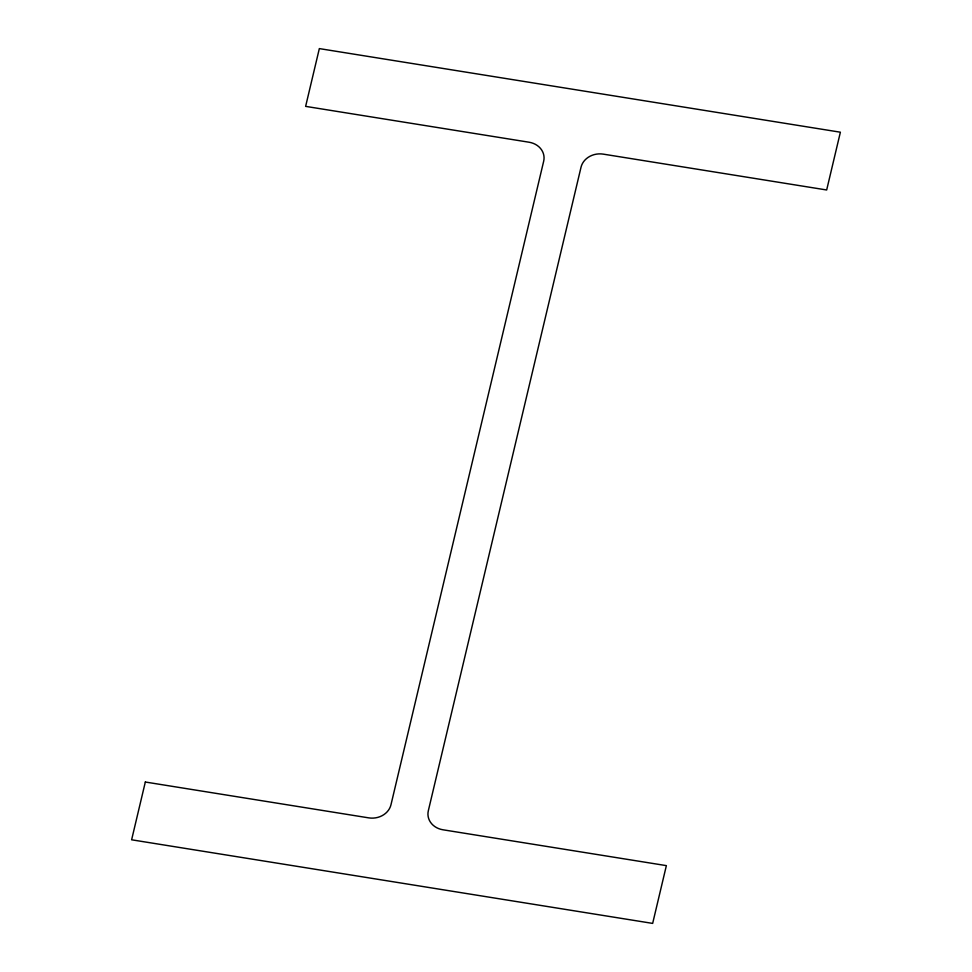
<?xml version="1.0" encoding="UTF-8"?>
<svg xmlns="http://www.w3.org/2000/svg" width="972" height="972" viewBox="0 0 972 972"><rect width="100%" height="100%" fill="white"/><g stroke="black" fill="none" stroke-linecap="round" stroke-linejoin="round"><path stroke-width="1.46" d="M145.326 782.023L131.621 839.796L652.662 923.4L666.367 865.627L442.965 829.784A18.845 16.305 -4.2 0 1 428.324 810.769L581.025 167.22A18.845 16.305 -4.2 0 1 603.272 154.135L826.674 189.977L840.379 132.204L319.338 48.6L305.633 106.373L529.035 142.216A18.845 16.305 -4.2 0 1 543.676 161.231L390.975 804.78A18.845 16.305 -4.2 0 1 368.728 817.865L145.326 782.023"/></g></svg>
